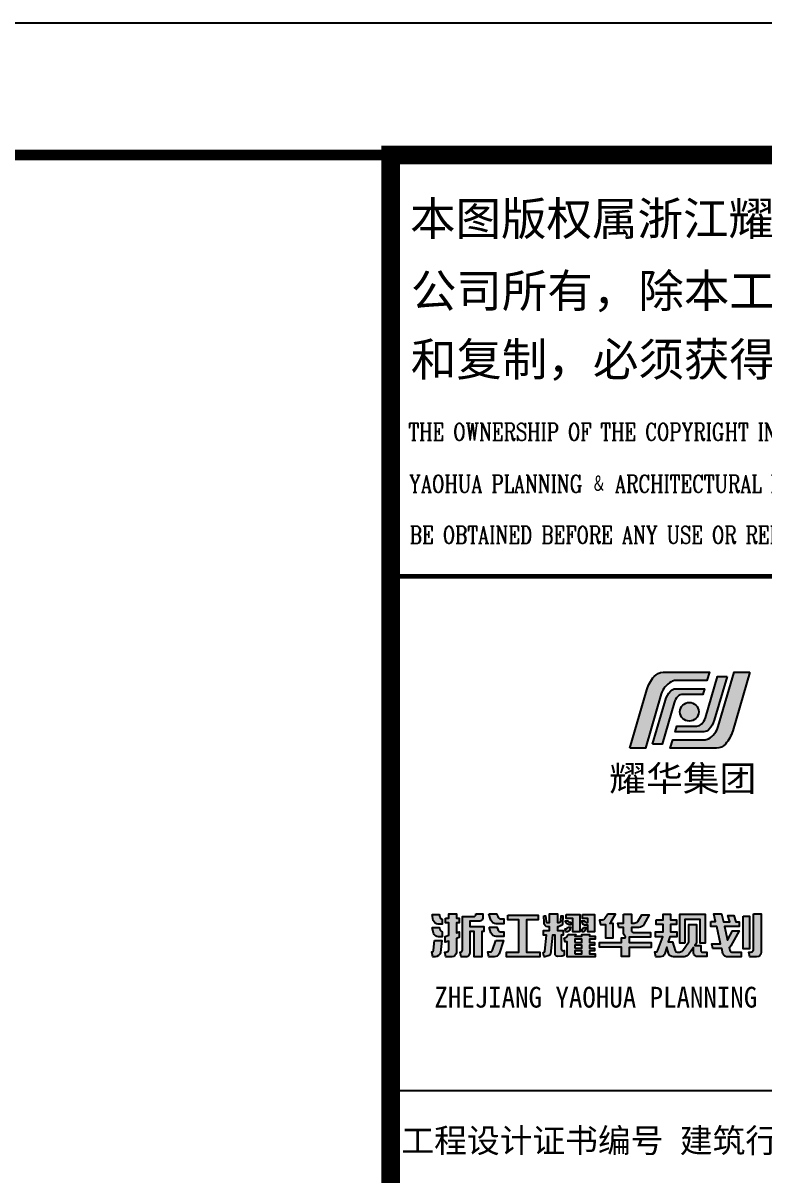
# Model space of a CAD drawing. Extents: x -138012 to 2129925, y -311560 to 0.
# Drawn here: x 13254 to 18862, y -196640 to -187914 of the extents above; entities that cross this region are included whole.
import ezdxf
from ezdxf.enums import TextEntityAlignment as Align

# ---------------------------------------------------------------- set-up
doc = ezdxf.new("R2010")
doc.units = 0
doc.header["$LTSCALE"] = 1000
doc.header["$MEASUREMENT"] = 0
doc.layers.get('0').update_dxf_attribs({"linetype": 'CONTINUOUS'})
for name, color, linetype in [('3', 3, 'CONTINUOUS'), ('TEXT', 7, 'CONTINUOUS'), ('图框', 4, 'CONTINUOUS'), ('家具', 35, 'CONTINUOUS')]:
    doc.layers.add(name, color=color, linetype=linetype)
doc.styles.add('-黑体', font='simhei.ttf', dxfattribs={"width": 0.8})
doc.styles.add('iIcon2', font='')
doc.styles.add('MIMI-TKWZ', font='romanc.shx', dxfattribs={"width": 0.75, "oblique": 15, "bigfont": 'bigfont.shx'})
doc.styles.add('图框艺术体', font='simhei.ttf', dxfattribs={"width": 0.9})
doc.styles.get('iIcon2').set_extended_font_data('SimSun')

# ---------------------------------------------------------------- blocks, each defined once
blk = doc.blocks.new('yhlogo01')
at = {"layer": '家具'}
h = blk.add_hatch(color=5, dxfattribs=at)
h.dxf.hatch_style = 1
h.paths.add_polyline_path([(243496.4297811407, -10479.33175228268, 0.2174727721033012), (243118.6349315595, -10651.80915515404, 0.1075559214367939), (242812.8083269913, -11211.68171805657), (242090.9063861661, -13669.64493794192), (242748.8166466388, -13669.64493794192), (243418.1854214451, -11389.6694430011, -0.19717890885757), (243830.3649421591, -10874.52929703217, -0.1273347370917847), (244024.4521864142, -10824.2865580254), (245336.0998570008, -10824.2865580254), (245437.4898118477, -10479.33175228268)])
h = blk.add_hatch(color=5, dxfattribs=at)
h.dxf.hatch_style = 1
h.paths.add_polyline_path([(245735.4472798892, -13669.64493794192, 0.2174727721032802), (246113.2421294704, -13497.1675350706, 0.1075559214368167), (246419.0687340387, -12937.29497216795), (247140.9706748639, -10479.33175228268), (246483.0604143911, -10479.33175228268), (245813.6916395846, -12759.30724722437, -0.1971789088572864), (245401.5121188709, -13274.4473931924, -0.1273347370917942), (245207.4248746158, -13324.69013219917), (243895.7772040291, -13324.69013219917), (243794.3872491822, -13669.64493794192)])
h = blk.add_hatch(color=5, dxfattribs=at)
h.dxf.hatch_style = 1
h.paths.add_polyline_path([(245430.8611899983, -12877.86638939462, 0.1093664727785229), (245639.453722176, -12499.22633192304), (246182.0387513717, -10651.80915515404), (245784.2922744539, -10651.80915515404), (245272.9346151327, -12391.57994706894, -0.1253067589665132), (245117.453680721, -12653.93890134204, -0.1991992421947447), (244905.0876318119, -12742.04113997891), (244067.0308118332, -12742.04113997888), (243997.167158876, -12979.73532645646), (245205.5967189892, -12979.73532645646, 0.2155993663494431)])
h = blk.add_hatch(color=5, dxfattribs=at)
h.dxf.hatch_style = 1
h.paths.add_polyline_path([(243801.0158710317, -11271.11030082994, 0.10936647277854), (243592.4233388539, -11649.7503583016), (243049.8383096582, -13497.16753507056), (243447.584786576, -13497.16753507056), (243958.942445897, -11757.39674315657, -0.1253067589668707), (244114.4233803088, -11495.03778888262, -0.1991992421947921), (244326.7894292181, -11406.93555024569), (245164.8462491967, -11406.93555024569), (245234.7099021539, -11169.24136376812), (244026.2803420408, -11169.24136376812, 0.2155993663494261)])
h = blk.add_hatch(color=1, dxfattribs=at)
h.dxf.hatch_style = 1
h.paths.add_polyline_path([(244990.8879417925, -12140.39006664162, 1), (244202.3736493761, -12140.39006664162, 1)])
at = {"layer": '家具', "color": 5}
for points in [[(242090.9063861661, -13669.64493794192), (242812.8083269913, -11211.68171805657, -0.1075559214367966), (243118.6349315595, -10651.80915515403, -0.2174727721032954), (243496.4297811407, -10479.33175228268), (245437.4898118477, -10479.33175228268), (245336.0998570008, -10824.2865580254), (244024.4521864141, -10824.2865580254, 0.127334737091765), (243830.3649421591, -10874.52929703217, 0.1971247319399929), (243418.2364854845, -11389.49551083859), (242748.8166466388, -13669.64493794192)], [(247140.9706748639, -10479.33175228268), (246419.0687340387, -12937.29497216802, -0.1075559214367966), (246113.2421294704, -13497.16753507056, -0.2174727721032954), (245735.4472798892, -13669.64493794192), (243794.3872491822, -13669.64493794192), (243895.7772040291, -13324.69013219917), (245207.4248746158, -13324.69013219917, 0.127334737091765), (245401.5121188708, -13274.44739319241, 0.1971247319399929), (245813.6405755455, -12759.481179386), (246483.0604143911, -10479.33175228268)], [(246182.0387513717, -10651.80915515404), (245639.453722176, -12499.22633192298, -0.109366472778548), (245430.8611899982, -12877.86638939465, -0.2155993663494469), (245205.5967189892, -12979.73532645646), (243997.167158876, -12979.73532645646), (244067.0308118332, -12742.04113997888), (244905.0876318119, -12742.04113997891, 0.1991992421947874), (245117.4536807211, -12653.93890134198, 0.1253067589663713), (245272.9346151326, -12391.5799470692), (245784.2922744539, -10651.80915515404)], [(243049.8383096582, -13497.16753507056), (243592.4233388539, -11649.75035830162, -0.109366472778548), (243801.0158710317, -11271.11030082994, -0.2155993663494469), (244026.2803420408, -11169.24136376812), (245234.7099021539, -11169.24136376812), (245164.8462491967, -11406.93555024569), (244326.7894292181, -11406.93555024569, 0.1991992421947874), (244114.4233803088, -11495.03778888261, 0.1253067589663713), (243958.9424458974, -11757.39674315539), (243447.584786576, -13497.16753507056)]]:
    blk.add_lwpolyline(points, format="xyb", close=True, dxfattribs=at)
at = {"layer": '家具', "color": 1}
blk.add_circle((244596.6307955843, -12140.39006664162), 394.2571462081978, dxfattribs=at)
blk = doc.blocks.new('564563')
at = {"layer": '图框'}
h = blk.add_hatch(color=256, dxfattribs=at)
h.dxf.hatch_style = 1
edge = h.paths.add_edge_path()
edge.add_line((189880.6388378185, -141793.5166438529), (189935.391660949, -141793.5166438529))
edge.add_arc((190008.9421012984, -141785.2582452994), 74.01262339801686, 186.4064582209265, 205.4823430064992)
edge.add_arc((189963.5429549834, -141805.2421055388), 24.47782507358729, 208.9778483876304, 253.1754256081424)
edge.add_line((189956.458035317, -141828.6721681434), (189956.458035317, -141866.1796905998))
edge.add_line((189956.458035317, -141866.1796905998), (189926.7209844145, -141866.1796905998))
edge.add_arc((189926.7209844145, -141827.8993510631), 38.28033953675185, 196.5622213707653, 269.99999999995646, ccw=False)
edge.add_line((189890.0288679129, -141838.8114077751), (189880.6388378185, -141793.5166438529))
edge = h.paths.add_edge_path()
edge.add_line((189880.9655712649, -141892.712847133), (189935.5907746716, -141892.712847133))
edge.add_arc((189999.151388844, -141882.5359910065), 64.37018001050158, 189.0965680997568, 208.3999421958734)
edge.add_arc((189963.8119290649, -141901.7606235769), 24.14039237469887, 208.1562874412036, 256.2835989951012)
edge.add_line((189958.0878499015, -141925.2125629793), (189958.0878499015, -141962.2549923664))
edge.add_line((189958.0878499015, -141962.2549923664), (189928.1828787085, -141962.2549923664))
edge.add_arc((189928.1828787085, -141924.2771472523), 37.97784511410282, 196.6939173177528, 269.9999999999122, ccw=False)
edge.add_line((189891.8056859671, -141935.1866187228), (189880.9655712649, -141892.712847133))
edge = h.paths.add_edge_path()
edge.add_line((189900.3392545797, -141990.0752032119), (189955.7968774424, -141990.0752032119))
edge.add_line((189955.7968774424, -141990.0752032119), (189943.9180077778, -142081.4989864806))
edge.add_arc((189904.3971942061, -142074.9498319443), 40.0597819577669, 269.1163188202595, 350.5907910873022, ccw=False)
edge.add_line((189903.7793708299, -142115.0048494175), (189886.688001094, -142115.0048494175))
edge.add_line((189886.688001094, -142115.0048494175), (189878.9296929336, -142078.1771621069))
edge.add_arc((189876.5029398824, -142062.5174035171), 15.84667692172481, 278.8089124505268, 351.9878779926931)
edge.add_line((189892.1949310817, -142064.7261546715), (189900.3392545797, -141990.0752032119))
edge = h.paths.add_edge_path()
edge.add_line((189982.9725918043, -141821.4640530844), (190006.4401258826, -141821.4640530844))
edge.add_line((190006.4401258826, -141821.4640530844), (190006.4401258826, -141788.1268840697))
edge.add_line((190006.4401258826, -141788.1268840697), (190065.3754460071, -141788.1268840697))
edge.add_line((190065.3754460071, -141788.1268840697), (190065.3754460071, -141821.4640530844))
edge.add_line((190065.3754460071, -141821.4640530844), (190086.6465467666, -141821.4640530844))
edge.add_line((190086.6465467666, -141821.4640530844), (190086.6465467666, -141857.776902668))
edge.add_line((190086.6465467666, -141857.776902668), (190065.3233637779, -141857.776902668))
edge.add_line((190065.3233637779, -141857.776902668), (190065.3233637779, -141931.8994640316))
edge.add_line((190065.3233637779, -141931.8994640316), (190085.1119169455, -141925.3492838861))
edge.add_line((190085.1119169455, -141925.3492838861), (190085.1119169455, -141969.0047804175))
edge.add_line((190085.1119169455, -141969.0047804175), (190065.3224658084, -141975.722633293))
edge.add_line((190065.3224658084, -141975.722633293), (190065.3224658084, -142081.1656327252))
edge.add_arc((190028.3501531075, -142078.0424577183), 37.10399073651241, 271.0614105885284, 355.17149694310376, ccw=False)
edge.add_line((190029.0374692845, -142115.140081969), (189985.4961165384, -142115.140081969))
edge.add_line((189985.4961165384, -142115.140081969), (189978.2386261126, -142078.4180171212))
edge.add_line((189978.2386261126, -142078.4180171212), (189986.136930208, -142078.4180171212))
edge.add_arc((189986.136930208, -142057.8502880645), 20.56772905678372, 270, 350.9745203658219)
edge.add_line((190006.4500035469, -142061.0768233703), (190006.4500035469, -141995.4649341845))
edge.add_line((190006.4500035469, -141995.4649341845), (189979.664472284, -142004.3046874128))
edge.add_line((189979.664472284, -142004.3046874128), (189979.664472284, -141960.169134258))
edge.add_line((189979.664472284, -141960.169134258), (190006.4544933941, -141951.2480851606))
edge.add_line((190006.4544933941, -141951.2480851606), (190006.4544933941, -141857.8879027969))
edge.add_line((190006.4544933941, -141857.8879027969), (189982.9725918043, -141857.8879027969))
edge.add_line((189982.9725918043, -141857.8879027969), (189982.9725918043, -141821.4640530844))
edge = h.paths.add_edge_path()
edge.add_line((190212.6534264069, -141788.0768558425), (190264.9267110478, -141788.0768558425))
edge.add_line((190264.9267110478, -141788.0768558425), (190264.9267110478, -141816.4351305156))
edge.add_arc((190235.4212295646, -141816.4351305155), 29.50548148321104, 260.1794472955868, 359.99999999994344, ccw=False)
edge.add_line((190230.3886871235, -141845.508261653), (190165.9767614533, -141845.508261653))
edge.add_line((190165.9767614533, -141845.508261653), (190165.9767614533, -141885.8222405355))
edge.add_line((190165.9767614533, -141885.8222405355), (190273.0766819399, -141885.8222405355))
edge.add_line((190273.0766819399, -141885.8222405355), (190273.0766819399, -141922.3848404092))
edge.add_line((190273.0766819399, -141922.3848404092), (190257.5409121728, -141922.3848404092))
edge.add_line((190257.5409121728, -141922.3848404092), (190257.5409121728, -142114.7918386066))
edge.add_line((190257.5409121728, -142114.7918386066), (190200.2713254117, -142114.7918386066))
edge.add_line((190200.2713254117, -142114.7918386066), (190200.2713254117, -141922.6850097721))
edge.add_line((190200.2713254117, -141922.6850097721), (190165.9525162776, -141922.6850097721))
edge.add_line((190165.9525162776, -141922.6850097721), (190165.9525162776, -142085.6170876329))
edge.add_arc((190136.3328978304, -142085.6170876329), 29.61961844717734, -99.4351637090897, 5.6274984672199935e-11, ccw=False)
edge.add_line((190131.4773119264, -142114.8360041509), (190100.457478857, -142114.8360041509))
edge.add_line((190100.457478857, -142114.8360041509), (190093.3467805076, -142078.5012672179))
edge.add_line((190093.3467805076, -142078.5012672179), (190094.8020114773, -142078.5012672179))
edge.add_arc((190094.8020114774, -142062.710338734), 15.79092848396976, 269.9999999997888, 350.6019519620631)
edge.add_line((190110.3809897806, -142065.2888765776), (190110.3809897806, -141809.2595107354))
edge.add_line((190110.3809897806, -141809.2595107354), (190196.7260734732, -141809.2595107354))
edge.add_arc((190196.8556494158, -141793.4373986345), 15.82264267618614, 269.5307839673094, 356.7874105654831)
edge.add_line((190212.6534264069, -141794.3241135825), (190212.6534264069, -141788.0768558425))
h = blk.add_hatch(color=256, dxfattribs=at)
h.dxf.hatch_style = 1
h.paths.add_polyline_path([(190454.6921168289, -141799.4344359399), (190684.1491450304, -141799.4344359399), (190684.1491450304, -141835.645665687), (190596.5154066724, -141835.645665687), (190596.5154066724, -142078.4567108281), (190695.4366212438, -142078.4567108281), (190695.4366212438, -142114.9372331418), (190444.6779613211, -142114.9372331418), (190444.6779613211, -142078.4567108281), (190537.4094723491, -142078.4567108281), (190537.4094723491, -141835.645665687), (190454.6921168289, -141835.645665687)])
edge = h.paths.add_edge_path()
edge.add_line((190363.0462212746, -141991.4599689053), (190421.3470619456, -141991.4599689053))
edge.add_line((190421.3470619456, -141991.4599689053), (190388.7877299853, -142090.9592533851))
edge.add_arc((190350.988132458, -142073.1420266607), 41.78831345450769, 269.28333260302793, 334.76267481710147, ccw=False)
edge.add_line((190350.4654492664, -142114.9270711581), (190310.6030033176, -142114.9270711581))
edge.add_line((190310.6030033176, -142114.9270711581), (190302.9881476236, -142078.199534473))
edge.add_line((190302.9881476236, -142078.199534473), (190319.5916947093, -142078.199534473))
edge.add_arc((190316.280800969, -142052.801605795), 25.61282488318058, 277.4272387078635, 332.4796535397463)
edge.add_line((190338.9954528695, -142064.6363591737), (190363.0462212746, -141991.4599689053))
edge = h.paths.add_edge_path()
edge.add_line((190311.8981882752, -141889.0900999661), (190370.5716632397, -141889.0900999661))
edge.add_line((190370.5716632397, -141889.0900999661), (190378.0640099435, -141908.3065312699))
edge.add_arc((190402.1370347825, -141898.9206340942), 25.83806476291822, 201.3004483057316, 262.4766052013026)
edge.add_line((190398.7540310116, -141924.5362714312), (190423.2854226797, -141924.5362714312))
edge.add_line((190423.2854226797, -141924.5362714312), (190423.2854226797, -141960.8655365267))
edge.add_line((190423.2854226797, -141960.8655365267), (190365.4013015018, -141960.8655365267))
edge.add_arc((190367.7685131849, -141916.2696469845), 44.65867278832409, 200.970540449639, 266.9615121799864, ccw=False)
edge.add_line((190326.0678270708, -141932.2524450135), (190311.8981882752, -141889.0900999661))
edge = h.paths.add_edge_path()
edge.add_line((190310.5587623017, -141789.3771989026), (190368.3895152342, -141789.3771989026))
edge.add_line((190368.3895152342, -141789.3771989026), (190377.3795774474, -141810.381608213))
edge.add_arc((190407.9760133984, -141797.2860786678), 33.28114762101995, 203.1713282823161, 230.9870352059895)
edge.add_arc((190401.6381280451, -141804.6081577194), 23.60429781750142, 231.7524927081109, 271.6208121546171)
edge.add_line((190402.3057693744, -141828.2030116183), (190423.2908104965, -141828.2030116183))
edge.add_line((190423.2908104965, -141828.2030116183), (190423.2908104965, -141864.7871079959))
edge.add_line((190423.2908104965, -141864.7871079959), (190365.6354216905, -141864.7871079959))
edge.add_arc((190365.9671502807, -141823.006111048), 41.78231383989452, 198.5295602014679, 269.54509824606794, ccw=False)
edge.add_line((190326.3508389322, -141836.2842745111), (190310.5587623017, -141789.3771989026))
h = blk.add_hatch(color=256, dxfattribs=at)
h.dxf.hatch_style = 1
h.paths.add_polyline_path([(190961.5480771658, -142005.5374430078), (191014.4324050522, -142005.5374430078), (191014.4324050522, -141981.7124551141), (190961.5480771658, -141981.7124551141)], flags=17)
h.paths.add_polyline_path([(190961.5480771658, -142049.525934257), (191014.4324050522, -142049.525934257), (191014.4324050522, -142025.4871538614), (190961.5480771658, -142025.4871538614)], flags=17)
h.paths.add_polyline_path([(190961.5480771658, -142092.8335726025), (191014.4324050522, -142092.8335726025), (191014.4324050522, -142069.5495149147), (190961.5480771658, -142069.5495149147)], flags=17)
edge = h.paths.add_edge_path()
edge.add_line((190911.4276660078, -141944.9993797134), (190968.681250405, -141944.9993797134))
edge.add_line((190968.681250405, -141944.9993797134), (190960.539361238, -141958.8939381104))
edge.add_line((190960.539361238, -141958.8939381104), (191014.4324050522, -141958.8939381104))
edge.add_line((191014.4324050522, -141958.8939381104), (191014.4324050522, -141946.0886661903))
edge.add_line((191014.4324050522, -141946.0886661903), (191073.1028241836, -141946.0886661903))
edge.add_line((191073.1028241836, -141946.0886661903), (191073.1028241836, -141958.8192866153))
edge.add_line((191073.1028241836, -141958.8192866153), (191116.0751530777, -141958.8192866153))
edge.add_line((191116.0751530777, -141958.8192866153), (191116.0751530777, -141981.7124551141))
edge.add_line((191116.0751530777, -141981.7124551141), (191073.1028241836, -141981.7124551141))
edge.add_line((191073.1028241836, -141981.7124551141), (191073.1028241836, -142005.5374430078))
edge.add_line((191073.1028241836, -142005.5374430078), (191109.604385091, -142005.5374430078))
edge.add_line((191109.604385091, -142005.5374430078), (191109.604385091, -142025.4871538614))
edge.add_line((191109.604385091, -142025.4871538614), (191073.1028241836, -142025.4871538614))
edge.add_line((191073.1028241836, -142025.4871538614), (191073.1028241835, -142049.525934257))
edge.add_line((191073.1028241835, -142049.525934257), (191109.4840571822, -142049.525934257))
edge.add_line((191109.4840571822, -142049.525934257), (191109.4840571822, -142069.5495149147))
edge.add_line((191109.4840571822, -142069.5495149147), (191073.1028241836, -142069.5495149147))
edge.add_line((191073.1028241836, -142069.5495149147), (191073.1028241836, -142092.8335726025))
edge.add_line((191073.1028241836, -142092.8335726025), (191116.1532764216, -142092.8335726025))
edge.add_line((191116.1532764216, -142092.8335726025), (191116.1532764216, -142114.0695560773))
edge.add_line((191116.1532764216, -142114.0695560773), (190902.1161799256, -142114.0695560773))
edge.add_line((190902.1161799256, -142114.0695560773), (190902.1161799256, -142000.7360793295))
edge.add_line((190902.1161799256, -142000.7360793295), (190887.8530824378, -142000.7360793295))
edge.add_line((190887.8530824378, -142000.7360793295), (190880.4579969743, -141972.2707545065))
edge.add_arc((190876.1108781287, -141938.0035581575), 34.54183243367817, 277.2298937267884, 320.8830479852625)
edge.add_line((190902.9104965038, -141959.7961863337), (190911.4276660078, -141944.9993797134))
edge = h.paths.add_edge_path()
edge.add_line((191026.7079563603, -141892.4400369568), (191045.2515846509, -141892.4400369568))
edge.add_line((191045.2515846509, -141892.4400369568), (191040.7830792957, -141909.7898762352))
edge.add_arc((191019.0261628404, -141904.186314373), 22.46693835801465, 275.8559363189362, 345.55718025697195, ccw=False)
edge.add_line((191021.3184089325, -141926.5360107253), (191020.4507660314, -141926.5360107253))
edge.add_line((191020.4507660314, -141926.5360107253), (191014.3894362052, -141906.5593315304))
edge.add_line((191014.3894362052, -141906.5593315304), (191016.1911925322, -141906.5593315304))
edge.add_arc((191004.1415624413, -141886.6078025961), 23.30787618260592, 301.1296755084235, 345.509119650817)
edge = h.paths.add_edge_path()
edge.add_line((191018.8297615373, -141794.2365813091), (191111.0824428353, -141794.2365813091))
edge.add_line((191111.0824428353, -141794.2365813091), (191111.0824428354, -141926.5446093268))
edge.add_line((191111.0824428354, -141926.5446093268), (191058.9276901644, -141926.5446093268))
edge.add_line((191058.9276901644, -141926.5446093268), (191058.9276901644, -141875.6272086188))
edge.add_line((191058.9276901644, -141875.6272086188), (191041.1846054429, -141875.6272086188))
edge.add_arc((191041.184605443, -141853.5573200025), 22.06988861624268, 207.461709872208, 269.99999999984885, ccw=False)
edge.add_line((191021.6015691676, -141863.7349756152), (191014.4451796423, -141841.9713269109))
edge.add_line((191014.4451796423, -141841.9713269109), (191034.0846821532, -141841.9713269109))
edge.add_arc((191066.5236142551, -141825.4337671077), 36.41119608250512, 207.0127564805779, 236.3469861831172)
edge.add_line((191046.3459135336, -141855.7427689677), (191058.8935673246, -141855.7427689677))
edge.add_line((191058.8935673246, -141855.7427689677), (191058.8935673246, -141824.9658117293))
edge.add_line((191058.8935673246, -141824.9658117293), (191018.8297615373, -141824.9658117293))
edge.add_line((191018.8297615373, -141824.9658117293), (191018.8297615373, -141794.2365813091))
edge = h.paths.add_edge_path()
edge.add_line((190908.441764734, -141891.2522574078), (190929.0262439023, -141891.2522574078))
edge.add_line((190929.0262439023, -141891.2522574078), (190924.6208289901, -141908.8263253097))
edge.add_arc((190898.6371965939, -141899.699559823), 27.53991649861051, 283.3950120533783, 340.64614622886165, ccw=False)
edge.add_line((190905.0171822335, -141926.4902817989), (190893.7180711073, -141926.4902817989))
edge.add_line((190893.7180711073, -141926.4902817989), (190887.302322401, -141903.9032301247))
edge.add_line((190887.302322401, -141903.9032301247), (190891.4091115175, -141903.9170764658))
edge.add_arc((190890.2826122993, -141884.6162299164), 19.3336928188298, 273.3402944614402, 339.9258226467688)
edge = h.paths.add_edge_path()
edge.add_line((190887.173523182, -141841.7598794821), (190908.641760173, -141841.7598794821))
edge.add_arc((190924.3612162878, -141834.2635740052), 17.41539251201106, 205.4955740865096, 270.2809118671245)
edge.add_line((190924.4466007763, -141851.6787572037), (190928.0690814881, -141851.6787572037))
edge.add_line((190928.0690814881, -141851.6787572037), (190928.0690814881, -141871.6300314394))
edge.add_line((190928.0690814881, -141871.6300314394), (190919.2680077006, -141871.6300314394))
edge.add_arc((190924.6019380739, -141833.721596804), 38.28185248561114, 192.120964801185, 261.99074073033995, ccw=False)
h.paths.add_polyline_path([(190895.1111201053, -141794.2365813091), (190998.9700567781, -141794.2365813091), (190998.9700567781, -141926.4734754414), (190946.7470584274, -141926.4734754414), (190946.7470584274, -141824.8524665272), (190895.1111201053, -141824.8524665272)])
edge = h.paths.add_edge_path()
edge.add_line((190726.6447921433, -141804.6565229931), (190738.0994335262, -141804.6565229931))
edge.add_line((190738.0994335262, -141804.6565229931), (190743.4860487599, -141845.4244285682))
edge.add_arc((190753.8231285471, -141844.0586024197), 10.42692186573258, 187.5268246120915, 277.9324728682005)
edge.add_line((190755.2621053205, -141854.3857533065), (190770.108382334, -141854.3857533065))
edge.add_line((190770.108382334, -141854.3857533065), (190770.108382334, -141789.4002587886))
edge.add_line((190770.108382334, -141789.4002587886), (190829.1020704738, -141789.4002587886))
edge.add_line((190829.1020704738, -141789.4002587886), (190829.1020704738, -141854.4865914519))
edge.add_line((190829.1020704738, -141854.4865914519), (190840.6737011522, -141854.4865914519))
edge.add_arc((190840.3274120905, -141840.3040292957), 14.1867891161863, 271.3986866467762, 351.5226136565761)
edge.add_line((190854.3591981102, -141842.3954322998), (190857.9763589429, -141804.5763996605))
edge.add_line((190857.9763589429, -141804.5763996605), (190869.2916508345, -141804.5763996605))
edge.add_line((190869.2916508345, -141804.5763996605), (190867.4378535468, -141864.8341662714))
edge.add_arc((190852.3909769923, -141864.3712573301), 15.05399544091043, 290.1298801622469, 358.23788240753044, ccw=False)
edge.add_line((190857.5718003743, -141878.5056780051), (190838.2146425451, -141888.08306464))
edge.add_line((190838.2146425451, -141888.08306464), (190829.1020704738, -141888.08306464))
edge.add_line((190829.1020704738, -141888.08306464), (190829.1020704738, -141914.8968482597))
edge.add_line((190829.1020704738, -141914.8968482597), (190873.7832352656, -141914.8968482597))
edge.add_line((190873.7832352656, -141914.8968482597), (190873.7832352656, -141951.429353028))
edge.add_line((190873.7832352656, -141951.429353028), (190857.3503940001, -141951.429353028))
edge.add_line((190857.3503940001, -141951.429353028), (190857.3503940001, -142053.1358703169))
edge.add_arc((190873.6106573299, -142053.1358703168), 16.26026332986658, 180.0000000001025, 300.2900870375483)
edge.add_line((190881.8119802796, -142067.17632848), (190881.8119802796, -142101.2308439016))
edge.add_arc((190856.3192385215, -142071.1081870616), 39.46206200196981, 276.2700922810908, 310.2411684589515, ccw=False)
edge.add_line((190860.6291057877, -142110.3341909569), (190832.163231781, -142111.2012709785))
edge.add_arc((190833.9550570315, -142088.7088665062), 22.56366319272301, 185.5375097116209, 265.44523265741634, ccw=False)
edge.add_line((190811.4966930866, -142090.8862010216), (190811.4966930866, -141951.429353028))
edge.add_line((190811.4966930866, -141951.429353028), (190791.662241976, -141951.429353028))
edge.add_line((190791.662241976, -141951.429353028), (190776.392923801, -142093.5757439158))
edge.add_arc((190762.1940039498, -142092.0505006537), 14.28060544754136, 286.3231382590433, 353.86881677803285, ccw=False)
edge.add_line((190766.2076294124, -142105.7554815947), (190735.4355266263, -142114.8594548824))
edge.add_line((190735.4355266263, -142114.8594548824), (190729.4427292801, -142114.8594548824))
edge.add_line((190729.4427292801, -142114.8594548824), (190722.0222041687, -142083.7280904604))
edge.add_arc((190719.4367572187, -142068.8339389814), 15.11688738503403, 279.8477327518954, 348.5641114440334)
edge.add_line((190734.2535316842, -142071.8311841585), (190746.0059540407, -141951.429353028))
edge.add_line((190746.0059540407, -141951.429353028), (190725.2368480146, -141951.429353028))
edge.add_line((190725.2368480146, -141951.429353028), (190725.2368480146, -141914.8968482597))
edge.add_line((190725.2368480146, -141914.8968482597), (190770.108382334, -141914.8968482597))
edge.add_line((190770.108382334, -141914.8968482597), (190770.108382334, -141887.9806631126))
edge.add_line((190770.108382334, -141887.9806631126), (190755.9852092122, -141887.9806631126))
edge.add_arc((190760.5228661583, -141856.1202349419), 32.18193924822429, 178.5068076761598, 261.8942776252729, ccw=False)
edge.add_line((190728.3518549901, -141855.2816324184), (190726.6447921433, -141804.6565229931))
h = blk.add_hatch(color=256, dxfattribs=at)
h.dxf.hatch_style = 1
edge = h.paths.add_edge_path()
edge.add_line((191331.0286024383, -141790.8792182534), (191389.8328190204, -141790.8792182534))
edge.add_line((191389.8328190204, -141790.8792182534), (191389.8328190204, -141858.5697546467))
edge.add_line((191389.8328190204, -141858.5697546467), (191410.7107151547, -141858.5697546467))
edge.add_arc((191410.7107151547, -141819.6761193791), 38.89363526759553, 270, 316.2637315084082)
edge.add_line((191438.8125205846, -141846.5648418461), (191467.4112478385, -141797.6936099736))
edge.add_line((191467.4112478385, -141797.6936099736), (191524.9299326336, -141797.6936099736))
edge.add_line((191524.9299326336, -141797.6936099736), (191484.932837304, -141869.4435940996))
edge.add_arc((191446.7269329129, -141848.1456771913), 43.74119791421747, 269.0232863396847, 330.86247824088184, ccw=False)
edge.add_line((191445.9813185458, -141891.8805197563), (191389.8130636921, -141891.8805197563))
edge.add_line((191389.8130636921, -141891.8805197563), (191389.8130636921, -141914.2722361607))
edge.add_arc((191406.424524993, -141913.3591356589), 16.63653807369727, 183.1462739965164, 265.2827346271554)
edge.add_line((191405.0563555794, -141929.9393199623), (191534.9015825251, -141929.9393199623))
edge.add_line((191534.9015825251, -141929.9393199623), (191534.9015825251, -141966.9271597667))
edge.add_line((191534.9015825251, -141966.9271597667), (191373.5616122589, -141966.9271597667))
edge.add_line((191373.5616122589, -141966.9271597667), (191373.5616122589, -142005.7266122416))
edge.add_line((191373.5616122589, -142005.7266122416), (191538.3219482289, -142005.7266122416))
edge.add_line((191538.3219482289, -142005.7266122416), (191538.3219482289, -142043.0290826933))
edge.add_line((191538.3219482289, -142043.0290826933), (191373.2078122885, -142043.0290826933))
edge.add_line((191373.2078122885, -142043.0290826933), (191373.2078122885, -142113.4653088964))
edge.add_line((191373.2078122885, -142113.4653088964), (191314.7484159824, -142113.4653088964))
edge.add_line((191314.7484159824, -142113.4653088964), (191314.7484159824, -142042.3451030254))
edge.add_line((191314.7484159824, -142042.3451030254), (191148.2819380229, -142042.3451030254))
edge.add_line((191148.2819380229, -142042.3451030254), (191148.2819380229, -142005.9919963528))
edge.add_line((191148.2819380229, -142005.9919963528), (191314.4817190503, -142005.9919963528))
edge.add_line((191314.4817190503, -142005.9919963528), (191314.4817190503, -141969.7997007814))
edge.add_line((191314.4817190503, -141969.7997007814), (191341.3246143572, -141969.7997007814))
edge.add_arc((191341.3246143573, -141964.7997007814), 5.000000000029104, 269.9999999989995, 414.077328151231)
edge.add_arc((191363.0897498137, -141934.7573800524), 32.09800744268237, 179.9058676720582, 234.07732815150518, ccw=False)
edge.add_line((191330.9917856902, -141934.704645648), (191330.9917856902, -141892.2475237038))
edge.add_line((191330.9917856902, -141892.2475237038), (191295.3949029604, -141892.2475237038))
edge.add_line((191295.3949029604, -141892.2475237038), (191287.7669700129, -141858.8218500099))
edge.add_line((191287.7669700129, -141858.8218500099), (191331.0286024383, -141858.8218500099))
edge.add_line((191331.0286024383, -141858.8218500099), (191331.0286024383, -141790.8792182534))
edge = h.paths.add_edge_path()
edge.add_line((191210.7271474068, -141790.8784365623), (191189.162907534, -141823.9012815722))
edge.add_arc((191164.751208785, -141807.9602041946), 29.15559952687517, 261.3941334764417, 326.8550715877215, ccw=False)
edge.add_line((191160.388464538, -141836.7875427191), (191149.3121532542, -141836.7875427191))
edge.add_line((191149.3121532542, -141836.7875427191), (191156.9021239035, -141870.1878114539))
edge.add_line((191156.9021239035, -141870.1878114539), (191192.4449744318, -141870.1878114539))
edge.add_line((191192.4449744318, -141870.1878114539), (191192.4449744318, -141970.597199242))
edge.add_line((191192.4449744318, -141970.597199242), (191251.331804205, -141970.597199242))
edge.add_line((191251.331804205, -141970.597199242), (191251.331804205, -141862.1432552774))
edge.add_line((191251.331804205, -141862.1432552774), (191225.4202751953, -141862.1432552774))
edge.add_line((191225.4202751953, -141862.1432552774), (191236.2102658299, -141847.1395338652))
edge.add_line((191236.2102658299, -141847.1395338652), (191270.0035294653, -141790.8784365623))
edge.add_line((191270.0035294653, -141790.8784365623), (191210.7271474068, -141790.8784365623))
h = blk.add_hatch(color=256, dxfattribs=at)
h.dxf.hatch_style = 1
h.paths.add_polyline_path([(191797.4768346818, -142007.6474007398), (191797.4768346818, -141830.4939308282), (191908.1760288, -141830.4939308282), (191908.1760288, -142007.6841402191), (191950.7252020712, -142007.6841402191), (191950.7252020712, -141793.9113978327), (191754.8665994869, -141793.9113978327), (191754.8665994869, -142007.6474007398)], flags=17)
edge = h.paths.add_edge_path()
edge.add_line((191576.3026768537, -141833.7983561475), (191629.540592707, -141833.7983561475))
edge.add_line((191629.540592707, -141833.7983561475), (191629.540592707, -141790.7494575393))
edge.add_line((191629.540592707, -141790.7494575393), (191685.4147349147, -141790.7494575393))
edge.add_line((191685.4147349147, -141790.7494575393), (191685.4147349147, -141833.7983561475))
edge.add_line((191685.4147349147, -141833.7983561475), (191731.5542021228, -141833.7983561475))
edge.add_line((191731.5542021228, -141833.7983561475), (191731.5542021228, -141870.1987551286))
edge.add_line((191731.5542021228, -141870.1987551286), (191685.1516298606, -141870.1987551286))
edge.add_line((191685.1516298606, -141870.1987551286), (191685.1516298606, -141925.8694455153))
edge.add_line((191685.1516298606, -141925.8694455153), (191734.670156177, -141925.8694455153))
edge.add_line((191734.670156177, -141925.8694455153), (191734.6701561769, -141962.2284148708))
edge.add_line((191734.6701561769, -141962.2284148708), (191681.1918380228, -141962.2284148708))
edge.add_line((191681.1918380228, -141962.2284148708), (191668.4850199448, -142002.4677422581))
edge.add_line((191668.4850199448, -142002.4677422581), (191699.6903763358, -142002.4677422581))
edge.add_line((191699.6903763358, -142002.4677422581), (191720.7269571153, -142067.4689669878))
edge.add_arc((191735.985841571, -142062.5306791818), 16.03808720785122, 197.9333238405965, 272.8202501272643)
edge.add_line((191736.7749599863, -142078.5493412175), (191754.2262412542, -142078.5493412175))
edge.add_arc((191754.2262412543, -142048.0161701783), 30.53317103916197, 269.9999999998908, 321.346239630114)
edge.add_line((191778.0706553964, -142067.08757411), (191824.7259301939, -142000.7951598653))
edge.add_line((191824.7259301939, -142000.7951598653), (191824.7259301939, -141869.2797037098))
edge.add_line((191824.7259301939, -141869.2797037098), (191882.0844159322, -141869.2797037098))
edge.add_line((191882.0844159322, -141869.2797037098), (191882.0844159322, -142011.681027922))
edge.add_line((191882.0844159322, -142011.681027922), (191869.1496687317, -142030.048147542))
edge.add_line((191869.1496687317, -142030.048147542), (191914.2146614692, -142030.048147542))
edge.add_line((191914.2146614692, -142030.048147542), (191914.2146614692, -142066.4691745406))
edge.add_arc((191927.7109579366, -142066.4691745407), 13.49629646734684, 179.9999999998764, 279.3242122478699)
edge.add_line((191929.897639167, -142079.7871489937), (191960.6244174871, -142079.7871489937))
edge.add_line((191960.6244174871, -142079.7871489937), (191960.6244174871, -142113.4711715792))
edge.add_line((191960.6244174871, -142113.4711715792), (191894.2861310663, -142113.4711715792))
edge.add_arc((191894.2861310662, -142077.4828467686), 35.98832481060526, 191.0167001970101, 270.00000000009265, ccw=False)
edge.add_line((191858.9610161637, -142084.3600394952), (191858.9610161637, -142043.771468294))
edge.add_line((191858.9610161637, -142043.771468294), (191824.1065744185, -142093.9661228714))
edge.add_arc((191783.4037901122, -142065.7026984806), 49.55338342212829, 276.73065591915224, 325.224446065013, ccw=False)
edge.add_line((191789.2115513594, -142114.9145641013), (191708.4037572683, -142114.9145641013))
edge.add_arc((191708.4037572683, -142073.8271124425), 41.08745165885193, 199.6101807632199, 270, ccw=False)
edge.add_line((191669.699466873, -142087.6168400978), (191656.569223142, -142041.9078857539))
edge.add_line((191656.569223142, -142041.9078857539), (191642.7128089067, -142090.4188030018))
edge.add_arc((191611.0428197919, -142081.372746714), 32.93659583040253, 264.11249570329596, 344.0588058369732, ccw=False)
edge.add_line((191607.6643287637, -142114.1356089709), (191575.5324920113, -142114.1356089709))
edge.add_line((191575.5324920113, -142114.1356089709), (191567.9540727276, -142076.9652443066))
edge.add_line((191567.9540727276, -142076.9652443066), (191573.473069058, -142076.9652443066))
edge.add_arc((191573.4730690581, -142058.3748196166), 18.59042468992993, 269.9999999999104, 339.6635158445739)
edge.add_line((191590.9047121753, -142064.8356019522), (191626.576073871, -141962.2284148708))
edge.add_line((191626.576073871, -141962.2284148708), (191572.9334954096, -141962.2284148708))
edge.add_line((191572.9334954096, -141962.2284148708), (191572.9334954096, -141925.8694455153))
edge.add_line((191572.9334954096, -141925.8694455153), (191629.5747155468, -141925.8694455154))
edge.add_line((191629.5747155468, -141925.8694455154), (191629.5747155468, -141870.1987551286))
edge.add_line((191629.5747155468, -141870.1987551286), (191576.3026768538, -141870.1987551285))
edge.add_line((191576.3026768538, -141870.1987551285), (191576.3026768537, -141833.7983561475))
h = blk.add_hatch(color=256, dxfattribs=at)
h.dxf.hatch_style = 1
edge = h.paths.add_edge_path()
edge.add_line((192313.9953705024, -141788.0549684931), (192372.9791809779, -141788.0549684931))
edge.add_line((192372.9791809779, -141788.0549684931), (192372.9791809779, -142079.780728399))
edge.add_arc((192336.2467095442, -142078.2992543413), 36.76233429760602, 271.3516191715592, 357.69042951277964, ccw=False)
edge.add_line((192337.1138601053, -142115.0513600349), (192286.6889474913, -142115.0513600349))
edge.add_line((192286.6889474913, -142115.0513600349), (192279.3948587076, -142078.3648621299))
edge.add_line((192279.3948587076, -142078.3648621299), (192294.1429555006, -142078.3648621299))
edge.add_arc((192294.1429555006, -142058.2635051462), 20.10135698367958, 270.0000000001659, 350.9734199347714)
edge.add_line((192313.9953705024, -142061.4172602385), (192313.9953705024, -141788.0549684931))
h.paths.add_polyline_path([(192235.6448405054, -141807.292776056), (192283.1508052403, -141807.292776056), (192283.1508052403, -142054.39369801), (192235.6448405054, -142054.39369801)])
edge = h.paths.add_edge_path()
edge.add_line((191992.0239278805, -141848.4585809271), (192027.2019678225, -141848.4585809271))
edge.add_line((192027.2019678225, -141848.4585809271), (192013.4486674496, -141788.3567012381))
edge.add_line((192013.4486674496, -141788.3567012381), (192071.9767195925, -141788.3567012381))
edge.add_line((192071.9767195925, -141788.3567012381), (192085.7273260569, -141848.6715917379))
edge.add_line((192085.7273260569, -141848.6715917379), (192134.8893082718, -141848.6715917379))
edge.add_line((192134.8893082718, -141848.6715917379), (192119.6390927957, -141801.924121931))
edge.add_line((192119.6390927957, -141801.924121931), (192164.9597382024, -141801.924121931))
edge.add_line((192164.9597382024, -141801.924121931), (192179.7142745322, -141848.8634968905))
edge.add_line((192179.7142745322, -141848.8634968905), (192206.3142517663, -141848.8634968905))
edge.add_line((192206.3142517663, -141848.8634968905), (192206.3142517663, -141885.4206249269))
edge.add_line((192206.3142517663, -141885.4206249269), (192094.1690611807, -141885.4206249269))
edge.add_line((192094.1690611807, -141885.4206249269), (192116.9873600854, -141987.6722861287))
edge.add_line((192116.9873600854, -141987.6722861287), (192155.3062571908, -141918.6602998154))
edge.add_line((192155.3062571908, -141918.6602998154), (192206.3759232096, -141918.6602998154))
edge.add_line((192206.3759232096, -141918.6602998154), (192143.3592252897, -142032.4783082566))
edge.add_arc((192116.5081734402, -142017.6119031386), 30.69183908724087, 296.9524544016358, 331.0283705583987, ccw=False)
edge.add_line((192130.419279033, -142044.9700852373), (192134.8862575253, -142064.0162592993))
edge.add_arc((192153.6334742842, -142059.6193965077), 19.25592216987189, 193.1992549188093, 282.7036142319592)
edge.add_line((192157.868000627, -142078.4039466823), (192219.7101602908, -142078.4039466823))
edge.add_line((192219.7101602908, -142078.4039466823), (192219.7101602908, -142115.9010582053))
edge.add_line((192219.7101602908, -142115.9010582053), (192120.034757368, -142115.9010582053))
edge.add_arc((192120.0347573681, -142074.4402976489), 41.46076055633603, 205.4870111693195, 269.9999999999598, ccw=False)
edge.add_line((192082.6088395715, -142092.2811312335), (192073.1748541868, -142051.6781033056))
edge.add_line((192073.1748541868, -142051.6781033056), (192006.1883252712, -142051.6781033056))
edge.add_line((192006.1883252712, -142051.6781033056), (191998.4820463767, -142015.2694965686))
edge.add_line((191998.4820463767, -142015.2694965686), (192064.7701127938, -142015.2694965686))
edge.add_line((192064.7701127938, -142015.2694965686), (192035.1884117406, -141885.31118818))
edge.add_line((192035.1884117406, -141885.31118818), (191992.0239278805, -141885.31118818))
edge.add_line((191992.0239278805, -141885.31118818), (191992.0239278805, -141848.4585809271))
blk.add_line((189566.0153438456, -143127.0410586165), (196066.0153438456, -143127.0410586165), dxfattribs=at)
at = {"layer": '图框', "const_width": 140}
blk.add_lwpolyline([(196066.7836258814, -136041.4486648225), (189566.7836258814, -136041.4486648225), (189566.7836258813, -193441.4486648225), (196066.7836258813, -193441.4486648225)], close=True, dxfattribs=at)
at = {"layer": '图框', "const_width": 35}
blk.add_lwpolyline([(189566.7836258814, -139232.28371285), (196067.5519079173, -139232.28371285)], dxfattribs=at)
at = {"layer": '图框'}
for points in [[(189982.9725918043, -141821.4640530844), (190006.4401258826, -141821.4640530844), (190006.4401258826, -141788.1268840697), (190065.3754460071, -141788.1268840697), (190065.3754460071, -141821.4640530844), (190086.6465467666, -141821.4640530844), (190086.6465467666, -141857.776902668), (190065.3233637779, -141857.776902668), (190065.3233637779, -141931.8994640316), (190085.1119169455, -141925.3492838861), (190085.1119169455, -141969.0047804175), (190065.3224658084, -141975.722633293), (190065.3224658084, -142081.1656327252, -0.3844152582635454), (190029.0374692845, -142115.140081969), (189985.4961165384, -142115.140081969), (189978.2386261126, -142078.4180171212), (189986.136930208, -142078.4180171212, 0.3687931752000811), (190006.4500035469, -142061.0768233703), (190006.4500035469, -141995.4649341845), (189979.664472284, -142004.3046874128), (189979.664472284, -141960.169134258), (190006.4544933941, -141951.2480851606), (190006.4544933941, -141857.8879027969), (189982.9725918043, -141857.8879027969)], [(190212.6534264069, -141788.0768558425), (190264.9267110478, -141788.0768558425), (190264.9267110478, -141816.4351305156, -0.4653547645279764), (190230.3886871235, -141845.508261653), (190165.9767614533, -141845.508261653), (190165.9767614533, -141885.8222405355), (190273.0766819399, -141885.8222405355), (190273.0766819399, -141922.3848404092), (190257.5409121728, -141922.3848404092), (190257.5409121728, -142114.7918386066), (190200.2713254117, -142114.7918386066), (190200.2713254117, -141922.6850097721), (190165.9525162776, -141922.6850097721), (190165.9525162776, -142085.6170876329, -0.4633106315379097), (190131.4773119264, -142114.8360041509), (190100.457478857, -142114.8360041509), (190093.3467805076, -142078.5012672179), (190094.8020114773, -142078.5012672179, 0.3669475435346373), (190110.3809897806, -142065.2888765776), (190110.3809897806, -141809.2595107354), (190196.7260734732, -141809.2595107354, 0.4002580997360189), (190212.6534264069, -141794.3241135825)], [(190310.5587623017, -141789.3771989026), (190368.3895152342, -141789.3771989026), (190377.3795774474, -141810.381608213, 0.1219683879625538), (190387.0256565661, -141823.1456481842, 0.175734611940589), (190402.3057693744, -141828.2030116183), (190423.2908104965, -141828.2030116183), (190423.2908104965, -141864.7871079959), (190365.6354216905, -141864.7871079959, -0.3201772697468807), (190326.3508389322, -141836.2842745111)], [(190726.6447921433, -141804.6565229931), (190738.0994335262, -141804.6565229931), (190743.4860487599, -141845.4244285682, 0.4162887399696583), (190755.2621053205, -141854.3857533065), (190770.108382334, -141854.3857533065), (190770.108382334, -141789.4002587886), (190829.1020704738, -141789.4002587886), (190829.1020704738, -141854.4865914519), (190840.6737011522, -141854.4865914519, 0.364582721778587), (190854.3591981102, -141842.3954322998), (190857.9763589429, -141804.5763996605), (190869.2916508345, -141804.5763996605), (190867.4378535468, -141864.8341662714, -0.3062460526481637), (190857.5718003743, -141878.5056780051), (190838.2146425451, -141888.08306464), (190829.1020704738, -141888.08306464), (190829.1020704738, -141914.8968482597), (190873.7832352656, -141914.8968482597), (190873.7832352656, -141951.429353028), (190857.3503940001, -141951.429353028), (190857.3503940001, -142053.1358703169, 0.5790391622703986), (190881.8119802796, -142067.17632848), (190881.8119802796, -142101.2308439016, -0.1493219809578769), (190860.6291057877, -142110.3341909569), (190832.163231781, -142111.2012709785, -0.363514327698065), (190811.4966930866, -142090.8862010216), (190811.4966930866, -141951.429353028), (190791.662241976, -141951.429353028), (190776.392923801, -142093.5757439158, -0.3035643472700412), (190766.2076294124, -142105.7554815947), (190735.4355266263, -142114.8594548824), (190729.4427292801, -142114.8594548824), (190722.0222041687, -142083.7280904604, 0.3091519254890951), (190734.2535316842, -142071.8311841585), (190746.0059540407, -141951.429353028), (190725.2368480146, -141951.429353028), (190725.2368480146, -141914.8968482597), (190770.108382334, -141914.8968482597), (190770.108382334, -141887.9806631126), (190755.9852092122, -141887.9806631126, -0.380800682336443), (190728.3518549901, -141855.2816324184)], [(191331.0286024383, -141790.8792182534), (191389.8328190204, -141790.8792182534), (191389.8328190204, -141858.5697546467), (191410.7107151547, -141858.5697546467, 0.2046509590101342), (191438.8125205846, -141846.5648418461), (191467.4112478385, -141797.6936099736), (191524.9299326336, -141797.6936099736), (191484.932837304, -141869.4435940996, -0.276569069520666), (191445.9813185458, -141891.8805197563), (191389.8130636921, -141891.8805197563), (191389.8130636921, -141914.2722361607, 0.374563486376834), (191405.0563555794, -141929.9393199623), (191534.9015825251, -141929.9393199623), (191534.9015825251, -141966.9271597667), (191373.5616122589, -141966.9271597667), (191373.5616122589, -142005.7266122416), (191538.3219482289, -142005.7266122416), (191538.3219482289, -142043.0290826933), (191373.2078122885, -142043.0290826933), (191373.2078122885, -142113.4653088964), (191314.7484159824, -142113.4653088964), (191314.7484159824, -142042.3451030254), (191148.2819380229, -142042.3451030254), (191148.2819380229, -142005.9919963528), (191314.4817190503, -142005.9919963528), (191314.4817190503, -141969.7997007814), (191341.3246143572, -141969.7997007814, 0.7270581675455992), (191344.2580785723, -141960.7506530292, -0.2408701598548001), (191330.9917856902, -141934.704645648), (191330.9917856902, -141892.2475237038), (191295.3949029604, -141892.2475237038), (191287.7669700129, -141858.8218500099), (191331.0286024383, -141858.8218500099)], [(191210.7271474068, -141790.8784365623), (191189.162907534, -141823.9012815722, -0.2936567912703833), (191160.388464538, -141836.7875427191), (191149.3121532542, -141836.7875427191), (191156.9021239035, -141870.1878114539), (191192.4449744318, -141870.1878114539), (191192.4449744318, -141970.597199242), (191251.331804205, -141970.597199242), (191251.331804205, -141862.1432552774), (191225.4202751953, -141862.1432552774), (191236.2102658299, -141847.1395338652), (191270.0035294653, -141790.8784365623)], [(191576.3026768537, -141833.7983561475), (191629.540592707, -141833.7983561475), (191629.540592707, -141790.7494575393), (191685.4147349147, -141790.7494575393), (191685.4147349147, -141833.7983561475), (191731.5542021228, -141833.7983561475), (191731.5542021228, -141870.1987551286), (191685.1516298606, -141870.1987551286), (191685.1516298606, -141925.8694455153), (191734.670156177, -141925.8694455153), (191734.6701561769, -141962.2284148708), (191681.1918380228, -141962.2284148708), (191668.4850199448, -142002.4677422581), (191699.6903763358, -142002.4677422581), (191720.7269571153, -142067.4689669878, 0.3389041223550494), (191736.7749599863, -142078.5493412175), (191754.2262412542, -142078.5493412175, 0.2278655504711115), (191778.0706553964, -142067.08757411), (191824.7259301939, -142000.7951598653), (191824.7259301939, -141869.2797037098), (191882.0844159322, -141869.2797037098), (191882.0844159322, -142011.681027922), (191869.1496687317, -142030.048147542), (191914.2146614692, -142030.048147542), (191914.2146614692, -142066.4691745406, 0.4627227272856995), (191929.897639167, -142079.7871489937), (191960.6244174871, -142079.7871489937), (191960.6244174871, -142113.4711715792), (191894.2861310663, -142113.4711715792, -0.3589544271071848), (191858.9610161637, -142084.3600394952), (191858.9610161637, -142043.771468294), (191824.1065744185, -142093.9661228714, -0.2148095068150594), (191789.2115513594, -142114.9145641013), (191708.4037572683, -142114.9145641013, -0.3171697942361905), (191669.699466873, -142087.6168400978), (191656.569223142, -142041.9078857539), (191642.7128089067, -142090.4188030018, -0.3637049563819471), (191607.6643287637, -142114.1356089709), (191575.5324920113, -142114.1356089709), (191567.9540727276, -142076.9652443066), (191573.473069058, -142076.9652443066, 0.3136853879327809), (191590.9047121753, -142064.8356019522), (191626.576073871, -141962.2284148708), (191572.9334954096, -141962.2284148708), (191572.9334954096, -141925.8694455153), (191629.5747155468, -141925.8694455154), (191629.5747155468, -141870.1987551286), (191576.3026768538, -141870.1987551285)], [(191992.0239278805, -141848.4585809271), (192027.2019678225, -141848.4585809271), (192013.4486674496, -141788.3567012381), (192071.9767195925, -141788.3567012381), (192085.7273260569, -141848.6715917379), (192134.8893082718, -141848.6715917379), (192119.6390927957, -141801.924121931), (192164.9597382024, -141801.924121931), (192179.7142745322, -141848.8634968905), (192206.3142517663, -141848.8634968905), (192206.3142517663, -141885.4206249269), (192094.1690611807, -141885.4206249269), (192116.9873600854, -141987.6722861287), (192155.3062571908, -141918.6602998154), (192206.3759232096, -141918.6602998154), (192143.3592252897, -142032.4783082566, -0.1497896634446751), (192130.419279033, -142044.9700852373), (192134.8862575253, -142064.0162592993, 0.4116821351494803), (192157.868000627, -142078.4039466823), (192219.7101602908, -142078.4039466823), (192219.7101602908, -142115.9010582053), (192120.034757368, -142115.9010582053, -0.2891693241154799), (192082.6088395715, -142092.2811312335), (192073.1748541868, -142051.6781033056), (192006.1883252712, -142051.6781033056), (191998.4820463767, -142015.2694965686), (192064.7701127938, -142015.2694965686), (192035.1884117406, -141885.31118818), (191992.0239278805, -141885.31118818)], [(192313.9953705024, -141788.0549684931), (192372.9791809779, -141788.0549684931), (192372.9791809779, -142079.780728399, -0.3956191980589924), (192337.1138601053, -142115.0513600349), (192286.6889474913, -142115.0513600349), (192279.3948587076, -142078.3648621299), (192294.1429555006, -142078.3648621299, 0.3687877206231039), (192313.9953705024, -142061.4172602385)], [(189880.6388378185, -141793.5166438529), (189935.391660949, -141793.5166438529, 0.08342699743534814), (189942.1295803508, -141817.1009126954, 0.1952751256404779), (189956.458035317, -141828.6721681434), (189956.458035317, -141866.1796905998), (189926.7209844145, -141866.1796905998, -0.3318697572854545), (189890.0288679129, -141838.8114077751)], [(190887.173523182, -141841.7598794821), (190908.641760173, -141841.7598794821, 0.2904574820714429), (190924.4466007763, -141851.6787572037), (190928.0690814881, -141851.6787572037), (190928.0690814881, -141871.6300314394), (190919.2680077006, -141871.6300314394, -0.3146742033932444)], [(191018.8297615373, -141794.2365813091), (191111.0824428353, -141794.2365813091), (191111.0824428354, -141926.5446093268), (191058.9276901644, -141926.5446093268), (191058.9276901644, -141875.6272086188), (191041.1846054429, -141875.6272086188, -0.2798555696278465), (191021.6015691676, -141863.7349756152), (191014.4451796423, -141841.9713269109), (191034.0846821532, -141841.9713269109, 0.1286982981024392), (191046.3459135336, -141855.7427689677), (191058.8935673246, -141855.7427689677), (191058.8935673246, -141824.9658117293), (191018.8297615373, -141824.9658117293)], [(189880.9655712649, -141892.712847133), (189935.5907746716, -141892.712847133, 0.08442659853617042), (189942.528220975, -141913.1519498361, 0.2131372294577613), (189958.0878499015, -141925.2125629793), (189958.0878499015, -141962.2549923664), (189928.1828787085, -141962.2549923664, -0.331231958324092), (189891.8056859671, -141935.1866187228)], [(190311.8981882752, -141889.0900999661), (190370.5716632397, -141889.0900999661), (190378.0640099435, -141908.3065312699, 0.273457225100893), (190398.7540310116, -141924.5362714312), (190423.2854226797, -141924.5362714312), (190423.2854226797, -141960.8655365267), (190365.4013015018, -141960.8655365267, -0.2961706457440468), (190326.0678270708, -141932.2524450135)], [(190911.4276660078, -141944.9993797134), (190968.681250405, -141944.9993797134), (190960.539361238, -141958.8939381104), (191014.4324050522, -141958.8939381104), (191014.4324050522, -141946.0886661903), (191073.1028241836, -141946.0886661903), (191073.1028241836, -141958.8192866153), (191116.0751530777, -141958.8192866153), (191116.0751530777, -141981.7124551141), (191073.1028241836, -141981.7124551141), (191073.1028241836, -142005.5374430078), (191109.604385091, -142005.5374430078), (191109.604385091, -142025.4871538614), (191073.1028241836, -142025.4871538614), (191073.1028241835, -142049.525934257), (191109.4840571822, -142049.525934257), (191109.4840571822, -142069.5495149147), (191073.1028241836, -142069.5495149147), (191073.1028241836, -142092.8335726025), (191116.1532764216, -142092.8335726025), (191116.1532764216, -142114.0695560773), (190902.1161799256, -142114.0695560773), (190902.1161799256, -142000.7360793295), (190887.8530824378, -142000.7360793295), (190880.4579969743, -141972.2707545065, 0.192810187922741), (190902.9104965038, -141959.7961863337)], [(190908.441764734, -141891.2522574078), (190929.0262439023, -141891.2522574078), (190924.6208289901, -141908.8263253097, -0.2551344285104962), (190905.0171822335, -141926.4902817989), (190893.7180711073, -141926.4902817989), (190887.302322401, -141903.9032301247), (190891.4091115175, -141903.9170764658, 0.2989946230340316)], [(191026.7079563603, -141892.4400369568), (191045.2515846509, -141892.4400369568), (191040.7830792957, -141909.7898762352, -0.3138662154859755), (191021.3184089325, -141926.5360107253), (191020.4507660314, -141926.5360107253), (191014.3894362052, -141906.5593315304), (191016.1911925322, -141906.5593315304, 0.1960990573589588)], [(189900.3392545797, -141990.0752032119), (189955.7968774424, -141990.0752032119), (189943.9180077778, -142081.4989864806, -0.3712733218853126), (189903.7793708299, -142115.0048494175), (189886.688001094, -142115.0048494175), (189878.9296929336, -142078.1771621069, 0.3306165646087046), (189892.1949310817, -142064.7261546715)], [(190363.0462212746, -141991.4599689053), (190421.3470619456, -141991.4599689053), (190388.7877299853, -142090.9592533851, -0.2937440212529729), (190350.4654492664, -142114.9270711581), (190310.6030033176, -142114.9270711581), (190302.9881476236, -142078.199534473), (190319.5916947093, -142078.199534473, 0.244940853763122), (190338.9954528695, -142064.6363591737)]]:
    blk.add_lwpolyline(points, format="xyb", close=True, dxfattribs=at)
for points in [[(190454.6921168289, -141799.4344359399), (190684.1491450304, -141799.4344359399), (190684.1491450304, -141835.645665687), (190596.5154066724, -141835.645665687), (190596.5154066724, -142078.4567108281), (190695.4366212438, -142078.4567108281), (190695.4366212438, -142114.9372331418), (190444.6779613211, -142114.9372331418), (190444.6779613211, -142078.4567108281), (190537.4094723491, -142078.4567108281), (190537.4094723491, -141835.645665687), (190454.6921168289, -141835.645665687)], [(190895.1111201053, -141794.2365813091), (190998.9700567781, -141794.2365813091), (190998.9700567781, -141926.4734754414), (190946.7470584274, -141926.4734754414), (190946.7470584274, -141824.8524665272), (190895.1111201053, -141824.8524665272)], [(191797.4768346818, -142007.6474007398), (191797.4768346818, -141830.4939308282), (191908.1760288, -141830.4939308282), (191908.1760288, -142007.6841402191), (191950.7252020712, -142007.6841402191), (191950.7252020712, -141793.9113978327), (191754.8665994869, -141793.9113978327), (191754.8665994869, -142007.6474007398)], [(192235.6448405054, -141807.292776056), (192283.1508052403, -141807.292776056), (192283.1508052403, -142054.39369801), (192235.6448405054, -142054.39369801)], [(190961.5480771658, -142005.5374430078), (191014.4324050522, -142005.5374430078), (191014.4324050522, -141981.7124551141), (190961.5480771658, -141981.7124551141)], [(190961.5480771658, -142049.525934257), (191014.4324050522, -142049.525934257), (191014.4324050522, -142025.4871538614), (190961.5480771658, -142025.4871538614)], [(190961.5480771658, -142092.8335726025), (191014.4324050522, -142092.8335726025), (191014.4324050522, -142069.5495149147), (190961.5480771658, -142069.5495149147)]]:
    blk.add_lwpolyline(points, close=True, dxfattribs=at)
at = {"layer": '家具', "xscale": 0.1800000000512227, "yscale": 0.1800000000512227, "zscale": 0.1800000000512227}
blk.add_blockref('yhlogo01', (147800.7864348955, -138073.4368056619), dxfattribs=at)
at = {"layer": '3', "style": '-黑体', "width": 1.05}
blk.add_text('耀华集团', height=194.1628574223477, dxfattribs=at).set_placement((191222.8524009205, -140861.1590265062))
at = {"layer": '图框', "style": 'iIcon2'}
for s, height, p in [('本图版权属浙江耀华规划建筑设计有限', 252.5, (189713.7332789481, -136649.0696435258)), ('公司所有，除本工程外的任何其它用途', 252.5, (189720.3041548539, -137195.6456012767)), ('和复制，必须获得本公司的书面许可。', 252.5, (189720.3041548539, -137715.1147748995)), ('工程设计证书编号 建筑行业(建筑工程)甲级A133015851', 181.8, (189648.4357971067, -143597.3586271609))]:
    blk.add_text(s, height=height, dxfattribs=at).set_placement(p)
at = {"layer": '图框', "style": 'MIMI-TKWZ', "width": 0.75}
for s, p in [('THE OWNERSHIP OF THE COPYRIGHT IN THIS DRAWING IS RETAINED BY ZHEJIANG ', (189702.2272250378, -138204.2265137959)), ('YAOHUA PLANNING \\M+18195 ARCHITECTURAL DESIGN CO. ,LTD, WRITTEN CONSENT MUST', (189707.0233400912, -138597.6888727842)), (' BE OBTAINED BEFORE ANY USE OR REPRODUCTION OF THIS DRAWING.', (189644.0922277538, -138984.5411016753))]:
    blk.add_text(s, height=131.7918195, dxfattribs=at).set_placement(p)
at = {"layer": '图框', "style": '图框艺术体', "width": 0.95}
blk.add_text('ZHEJIANG YAOHUA PLANNING ＆ ARCHITECTURAL DESIGN CO．,LTD', height=157.62507255, dxfattribs=at).set_placement((192801.4697313076, -142499.3213913631), align=Align.CENTER)

msp = doc.modelspace()

# ---------------------------------------------------------------- linework, layer by layer
msp.add_lwpolyline([(-60563.78060061284, -247314.3195416169), (23536.2193993993, -247314.3195416108), (23536.21939940768, -187914.3195416071), (-60563.78060058397, -187914.3195416253)], close=True)
at = {"const_width": 80.00000000206452}
msp.add_lwpolyline([(-58063.78060056811, -246314.3195416155), (22536.21939942817, -246314.3195415801), (22536.21939941886, -188914.319541602), (-58063.78060059791, -188914.3195416267)], close=True, dxfattribs=at)

# ---------------------------------------------------------------- block references
at = {"layer": 'TEXT'}
msp.add_blockref('564563', (-173530.5642264533, -52872.87087675754), dxfattribs=at)

doc.saveas('drawing.dxf')
